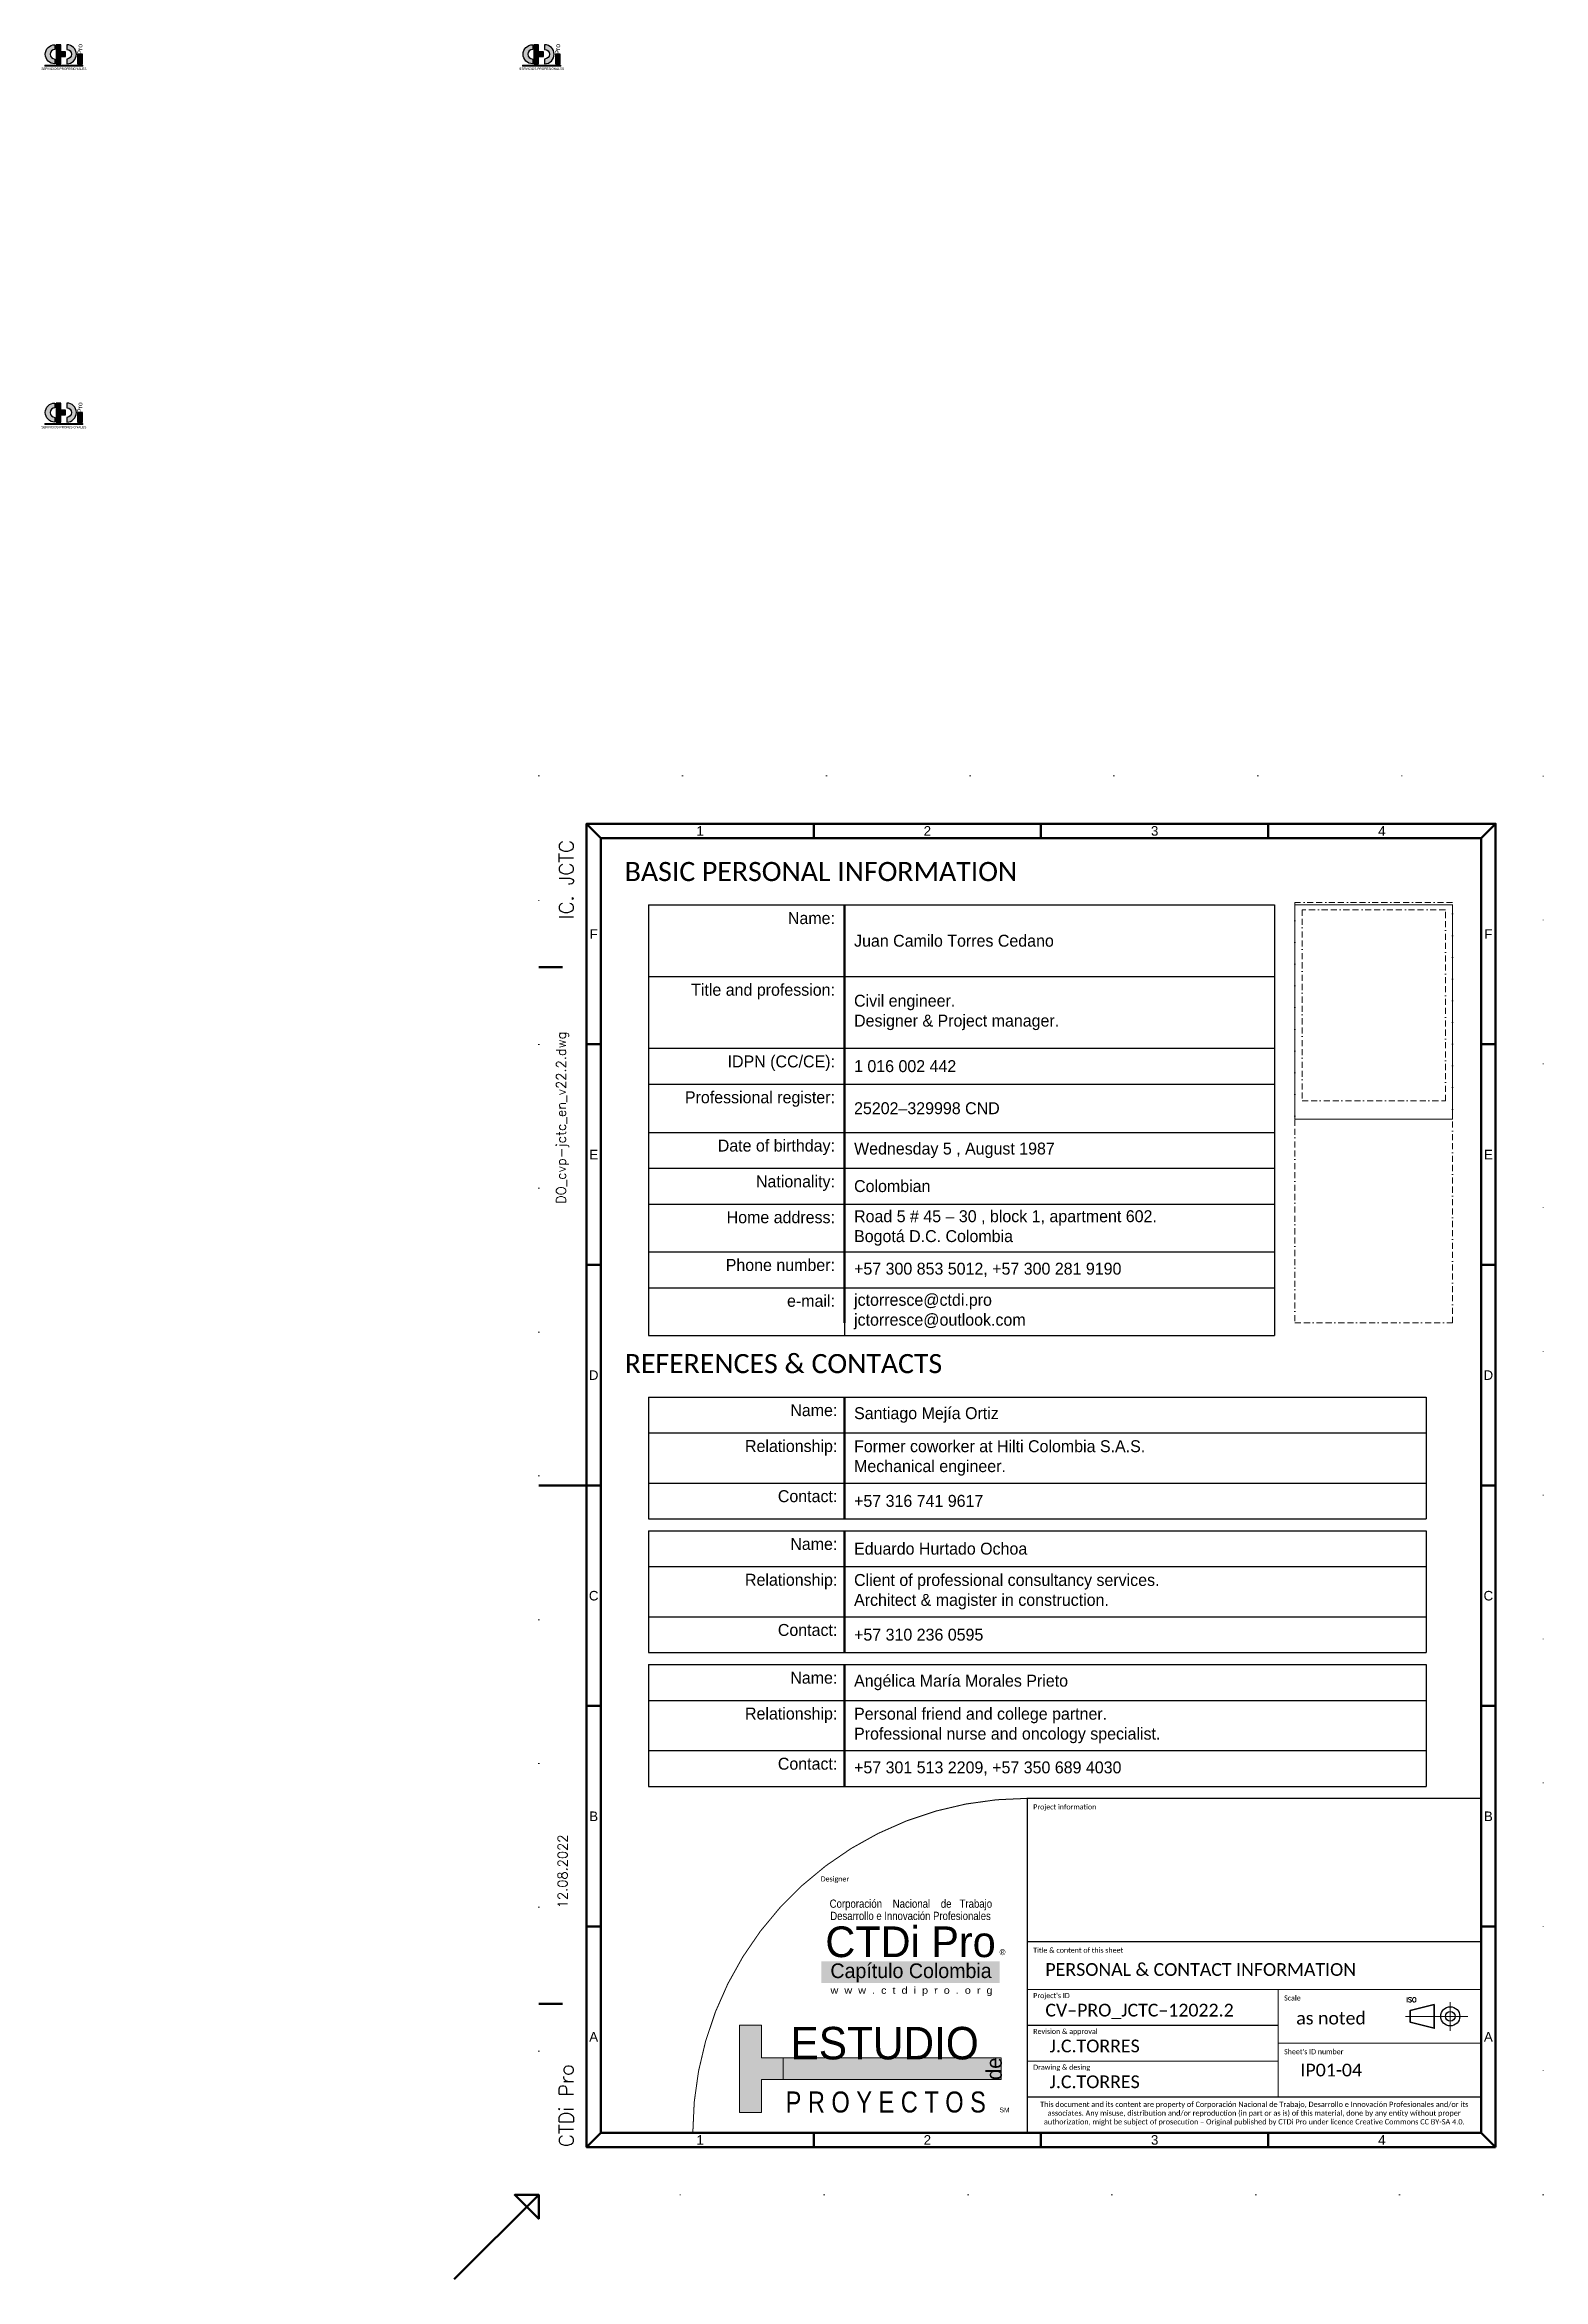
# Paper-space layout 'Info PRO' of a CAD drawing. Extents: x -110 to 203, y -28 to 440.
import ezdxf
from ezdxf.enums import TextEntityAlignment as Align

# ---------------------------------------------------------------- set-up
doc = ezdxf.new("R2010")
doc.units = 0
for name, pattern in [('ACAD_ISO07W100', [3, 0, -3]), ('ACAD_ISO10W100', [18, 12, -3, 0, -3]), ('BORDER', [44.45, 12.7, -6.35, 12.7, -6.35, 0, -6.35])]:
    doc.linetypes.add(name, pattern=pattern)
doc.layers.get('0').update_dxf_attribs({"color": 255, "plot": 0})
doc.layers.add('G-Title_elements', color=7, linetype='Continuous', lineweight=50, true_color=0x323232)
doc.layers.add('G-Title_layout', color=250, linetype='Continuous', lineweight=50)
doc.styles.add('CTDi Corporate', font='Skia.ttf')
doc.styles.add('CTDi Roman', font='romans.shx')
doc.styles.get("Standard").update_dxf_attribs({"font": 'Candara.ttf'})
doc.styles.add('T1-100', font='Arial.ttf', dxfattribs={"height": 2})
picture_1 = doc.add_image_def('image26.png', size_in_pixel=(125, 170))

# ---------------------------------------------------------------- blocks, each defined once
blk = doc.blocks.new('CTDi_Logo_GRS')
at = {"layer": 'G-Title_elements', "linetype": 'Continuous', "true_color": 0xcccccc}
h = blk.add_hatch(color=254, dxfattribs=at)
h.dxf.hatch_style = 1
h.paths.add_polyline_path([(-1.875, 1), (-1.875, 2, 1), (-1.875, -2), (-1.875, -1, -1)])
h.paths.add_polyline_path([(0.625, 2), (0.625, 1, -1), (0.625, -1), (0.625, -2, 1)])
at = {"layer": 'G-Title_elements', "linetype": 'Continuous'}
h = blk.add_hatch(color=8, dxfattribs=at)
h.dxf.hatch_style = 1
h.paths.add_polyline_path([(-0.625, 0.5), (-0.625, 2), (-1.625, 2), (-1.625, -2), (-0.625, -2), (-0.625, -0.5), (0.375, -0.5), (0.375, 0.5)])
h = blk.add_hatch(color=8, dxfattribs=at)
h.dxf.hatch_style = 1
h.paths.add_polyline_path([(3.875, 0), (2.875, 0), (2.875, -2), (3.875, -2)])
at = {"layer": 'G-Title_elements', "linetype": 'Continuous', "lineweight": 13}
h = blk.add_hatch(color=250, dxfattribs=at)
h.dxf.hatch_style = 1
h.paths.add_polyline_path([(-4, -2.3), (-4, -2.5), (4, -2.5), (4, -2.3)])
at = {"layer": 'G-Title_elements', "linetype": 'Continuous', "lineweight": 30}
for points in [[(-1.875, -1), (-1.875, -2, -1), (-1.875, 2), (-1.875, 1, 1)], [(0.625, -1), (0.625, -2, 1), (0.625, 2), (0.625, 1, -1)]]:
    blk.add_lwpolyline(points, format="xyb", close=True, dxfattribs=at)
for points in [[(0.375, 0.5), (-0.625, 0.5), (-0.625, 2), (-1.625, 2), (-1.625, -2), (-0.625, -2), (-0.625, -0.5), (0.375, -0.5)], [(3.875, 0), (2.875, 0), (2.875, -2), (3.875, -2)]]:
    blk.add_lwpolyline(points, close=True, dxfattribs=at)
at = {"layer": 'G-Title_elements', "linetype": 'Continuous', "lineweight": 13}
blk.add_lwpolyline([(-4, -2.5), (4, -2.5), (4, -2.3), (-4, -2.3)], close=True, dxfattribs=at)
at = {"layer": 'G-Title_elements', "color": 8, "style": 'CTDi Corporate', "width": 0.9125}
blk.add_text('Pro', height=1.02, rotation=90, dxfattribs=at).set_placement((3.875, -0.061))
at = {"layer": 'G-Title_elements', "color": 250, "linetype": 'Continuous', "lineweight": 13, "style": 'CTDi Corporate', "width": 0.8575}
blk.add_text('SERVICIOS PROFESIONALES', height=0.485, dxfattribs=at).set_placement((0, -2.803), align=Align.TOP_CENTER)
blk = doc.blocks.new('CTDi_Logo_BnW')
at = {"layer": 'G-Title_elements', "linetype": 'Continuous', "true_color": 0xffffff}
h = blk.add_hatch(color=7, dxfattribs=at)
h.dxf.hatch_style = 1
h.paths.add_polyline_path([(-1.875, 1), (-1.875, 2, 1), (-1.875, -2), (-1.875, -1, -1)])
h.paths.add_polyline_path([(0.625, 2), (0.625, 1, -1), (0.625, -1), (0.625, -2, 1)])
at = {"layer": 'G-Title_elements', "linetype": 'Continuous'}
h = blk.add_hatch(color=250, dxfattribs=at)
h.dxf.hatch_style = 1
h.paths.add_polyline_path([(-0.625, 0.5), (-0.625, 2), (-1.625, 2), (-1.625, -2), (-0.625, -2), (-0.625, -0.5), (0.375, -0.5), (0.375, 0.5)])
h = blk.add_hatch(color=250, dxfattribs=at)
h.dxf.hatch_style = 1
h.paths.add_polyline_path([(3.875, 0), (2.875, 0), (2.875, -2), (3.875, -2)])
at = {"layer": 'G-Title_elements', "linetype": 'Continuous', "lineweight": 13}
h = blk.add_hatch(color=250, dxfattribs=at)
h.dxf.hatch_style = 1
h.paths.add_polyline_path([(-4, -2.3), (-4, -2.5), (4, -2.5), (4, -2.3)])
at = {"layer": 'G-Title_elements', "linetype": 'Continuous', "lineweight": 30}
for points in [[(-1.875, -1), (-1.875, -2, -1), (-1.875, 2), (-1.875, 1, 1)], [(0.625, -1), (0.625, -2, 1), (0.625, 2), (0.625, 1, -1)]]:
    blk.add_lwpolyline(points, format="xyb", close=True, dxfattribs=at)
for points in [[(0.375, 0.5), (-0.625, 0.5), (-0.625, 2), (-1.625, 2), (-1.625, -2), (-0.625, -2), (-0.625, -0.5), (0.375, -0.5)], [(3.875, 0), (2.875, 0), (2.875, -2), (3.875, -2)]]:
    blk.add_lwpolyline(points, close=True, dxfattribs=at)
at = {"layer": 'G-Title_elements', "linetype": 'Continuous', "lineweight": 13}
blk.add_lwpolyline([(-4, -2.5), (4, -2.5), (4, -2.3), (-4, -2.3)], close=True, dxfattribs=at)
at = {"layer": 'G-Title_elements', "color": 250, "style": 'CTDi Corporate', "width": 0.9125}
blk.add_text('Pro', height=1.02, rotation=90, dxfattribs=at).set_placement((3.875, -0.061))
at = {"layer": 'G-Title_elements', "color": 250, "linetype": 'Continuous', "lineweight": 13, "style": 'CTDi Corporate', "width": 0.8575}
blk.add_text('SERVICIOS PROFESIONALES', height=0.485, dxfattribs=at).set_placement((0, -2.803), align=Align.TOP_CENTER)
blk = doc.blocks.new('CTDi_Logo_COL')
at = {"layer": 'G-Title_elements', "linetype": 'Continuous', "true_color": 0xc80000}
h = blk.add_hatch(color=12, dxfattribs=at)
h.dxf.hatch_style = 1
h.paths.add_polyline_path([(-1.875, 1), (-1.875, 2, 1), (-1.875, -2), (-1.875, -1, -1)])
h.paths.add_polyline_path([(0.625, 2), (0.625, 1, -1), (0.625, -1), (0.625, -2, 1)])
at = {"layer": 'G-Title_elements', "linetype": 'Continuous'}
h = blk.add_hatch(color=8, dxfattribs=at)
h.dxf.hatch_style = 1
h.paths.add_polyline_path([(-0.625, 0.5), (-0.625, 2), (-1.625, 2), (-1.625, -2), (-0.625, -2), (-0.625, -0.5), (0.375, -0.5), (0.375, 0.5)])
h = blk.add_hatch(color=8, dxfattribs=at)
h.dxf.hatch_style = 1
h.paths.add_polyline_path([(3.875, 0), (2.875, 0), (2.875, -2), (3.875, -2)])
at = {"layer": 'G-Title_elements', "linetype": 'Continuous', "lineweight": 13}
h = blk.add_hatch(color=250, dxfattribs=at)
h.dxf.hatch_style = 1
h.paths.add_polyline_path([(-4, -2.3), (-4, -2.5), (4, -2.5), (4, -2.3)])
at = {"layer": 'G-Title_elements', "linetype": 'Continuous', "lineweight": 30}
for points in [[(-1.875, -1), (-1.875, -2, -1), (-1.875, 2), (-1.875, 1, 1)], [(0.625, -1), (0.625, -2, 1), (0.625, 2), (0.625, 1, -1)]]:
    blk.add_lwpolyline(points, format="xyb", close=True, dxfattribs=at)
for points in [[(0.375, 0.5), (-0.625, 0.5), (-0.625, 2), (-1.625, 2), (-1.625, -2), (-0.625, -2), (-0.625, -0.5), (0.375, -0.5)], [(3.875, 0), (2.875, 0), (2.875, -2), (3.875, -2)]]:
    blk.add_lwpolyline(points, close=True, dxfattribs=at)
at = {"layer": 'G-Title_elements', "linetype": 'Continuous', "lineweight": 13}
blk.add_lwpolyline([(-4, -2.5), (4, -2.5), (4, -2.3), (-4, -2.3)], close=True, dxfattribs=at)
at = {"layer": 'G-Title_elements', "color": 8, "style": 'CTDi Corporate', "width": 0.9125}
blk.add_text('Pro', height=1.02, rotation=90, dxfattribs=at).set_placement((3.875, -0.061))
at = {"layer": 'G-Title_elements', "color": 250, "linetype": 'Continuous', "lineweight": 13, "style": 'CTDi Corporate', "width": 0.86}
blk.add_text('SERVICIOS PROFESIONALES', height=0.485, dxfattribs=at).set_placement((0, -2.803), align=Align.TOP_CENTER)
blk = doc.blocks.new('*T28')
at = {"layer": 'G-Title_elements', "color": 0, "linetype": 'ByBlock', "lineweight": -2, "transparency": 16777216}
for p, q in [((0, 0), (131, 0)), ((0, 0), (0, -90.11)), ((41, 0), (41, -90.11)), ((131, 0), (131, -90.11)), ((0, -15), (131, -15)), ((0, -30), (131, -30)), ((0, -37.5), (131, -37.5)), ((0, -47.61), (131, -47.61)), ((0, -55.11), (131, -55.11)), ((0, -62.61), (131, -62.61)), ((0, -72.61), (131, -72.61)), ((0, -80.11), (131, -80.11)), ((0, -90.11), (131, -90.11))]:
    blk.add_line(p, q, dxfattribs=at)
at = {"layer": 'G-Title_elements', "color": 8, "linetype": 'ACAD_ISO07W100', "lineweight": 30, "true_color": 0x808080, "transparency": 16777216, "char_height": 2.5, "width": 37, "attachment_point": 3, "style": 'CTDi Corporate'}
for s, insert in [('Name:', (39, -1.5)), ('Title and profession:', (39, -16.5)), ('IDPN (CC/CE):', (39, -31.5)), ('Professional register:', (39, -39)), ('Date of birthday:', (39, -49.11)), ('Nationality:', (39, -56.61)), ('Home address:', (39, -64.11)), ('Phone number:', (39, -74.11)), ('e-mail:', (39, -81.61))]:
    blk.add_mtext(s, dxfattribs=dict(at, insert=insert))
at = {"layer": 'G-Title_elements', "color": 18, "linetype": 'ACAD_ISO07W100', "lineweight": 30, "true_color": 0x000000, "transparency": 16777216, "char_height": 2.5, "width": 86, "attachment_point": 4, "style": 'CTDi Corporate'}
for s, insert in [('Juan Camilo Torres Cedano', (43, -7.5)), ('Civil engineer.\\PDesigner & Project manager.', (43, -22.5)), ('1 016 002 442', (43, -33.75)), ('25202–329998 CND', (43, -42.56)), ('Wednesday 5 , August 1987', (43, -51.36)), ('Colombian', (43, -58.86)), ('Road 5 # 45 – 30 , block 1, apartment 602.\\PBogotá D.C. Colombia', (43, -67.61)), ('+57 300 853 5012, +57 300 281 9190', (43, -76.36)), ('jctorresce@ctdi.pro\\Pjctorresce@outlook.com', (43, -85.11))]:
    blk.add_mtext(s, dxfattribs=dict(at, insert=insert))
blk = doc.blocks.new('*T29')
at = {"layer": 'G-Title_elements', "color": 0, "linetype": 'ByBlock', "lineweight": -2, "transparency": 16777216}
for p, q in [((0, 0), (162.75, 0)), ((0, 0), (0, -25.5)), ((41, 0), (41, -25.5)), ((162.75, 0), (162.75, -25.5)), ((0, -7.5), (162.75, -7.5)), ((0, -18), (162.75, -18)), ((0, -25.5), (162.75, -25.5))]:
    blk.add_line(p, q, dxfattribs=at)
at = {"layer": 'G-Title_elements', "color": 8, "linetype": 'ACAD_ISO07W100', "lineweight": 30, "true_color": 0x808080, "transparency": 16777216, "char_height": 2.5, "width": 38, "attachment_point": 3, "style": 'CTDi Corporate'}
for s, insert in [('Name:', (39.5, -1.5)), ('Relationship:', (39.5, -9)), ('Contact:', (39.5, -19.5))]:
    blk.add_mtext(s, dxfattribs=dict(at, insert=insert))
at = {"layer": 'G-Title_elements', "color": 18, "linetype": 'ACAD_ISO07W100', "lineweight": 30, "true_color": 0x000000, "transparency": 16777216, "char_height": 2.5, "width": 117.75, "attachment_point": 4, "style": 'CTDi Corporate'}
for s, insert in [('Santiago Mejía Ortiz', (43, -3.75)), ('Former coworker at Hilti Colombia S.A.S.\\PMechanical engineer.', (43, -12.75)), ('+57 316 741 9617', (43, -21.75))]:
    blk.add_mtext(s, dxfattribs=dict(at, insert=insert))
blk = doc.blocks.new('*T30')
at = {"layer": 'G-Title_elements', "color": 0, "linetype": 'ByBlock', "lineweight": -2, "transparency": 16777216}
for p, q in [((0, 0), (162.75, 0)), ((0, 0), (0, -25.5)), ((41, 0), (41, -25.5)), ((162.75, 0), (162.75, -25.5)), ((0, -7.5), (162.75, -7.5)), ((0, -18), (162.75, -18)), ((0, -25.5), (162.75, -25.5))]:
    blk.add_line(p, q, dxfattribs=at)
at = {"layer": 'G-Title_elements', "color": 8, "linetype": 'ACAD_ISO07W100', "lineweight": 30, "true_color": 0x808080, "transparency": 16777216, "char_height": 2.5, "width": 38, "attachment_point": 3, "style": 'CTDi Corporate'}
for s, insert in [('Name:', (39.5, -1.5)), ('Relationship:', (39.5, -9)), ('Contact:', (39.5, -19.5))]:
    blk.add_mtext(s, dxfattribs=dict(at, insert=insert))
at = {"layer": 'G-Title_elements', "color": 18, "linetype": 'ACAD_ISO07W100', "lineweight": 30, "true_color": 0x000000, "transparency": 16777216, "char_height": 2.5, "width": 117.75, "attachment_point": 4, "style": 'CTDi Corporate'}
for s, insert in [('Eduardo Hurtado Ochoa', (43, -3.75)), ('Client of professional consultancy services.\\PArchitect & magister in construction.', (43, -12.75)), ('+57 310 236 0595', (43, -21.75))]:
    blk.add_mtext(s, dxfattribs=dict(at, insert=insert))
blk = doc.blocks.new('*T31')
at = {"layer": 'G-Title_elements', "color": 0, "linetype": 'ByBlock', "lineweight": -2, "transparency": 16777216}
for p, q in [((0, 0), (162.75, 0)), ((0, 0), (0, -25.5)), ((41, 0), (41, -25.5)), ((162.75, 0), (162.75, -25.5)), ((0, -7.5), (162.75, -7.5)), ((0, -18), (162.75, -18)), ((0, -25.5), (162.75, -25.5))]:
    blk.add_line(p, q, dxfattribs=at)
at = {"layer": 'G-Title_elements', "color": 8, "linetype": 'ACAD_ISO07W100', "lineweight": 30, "true_color": 0x808080, "transparency": 16777216, "char_height": 2.5, "width": 38, "attachment_point": 3, "style": 'CTDi Corporate'}
for s, insert in [('Name:', (39.5, -1.5)), ('Relationship:', (39.5, -9)), ('Contact:', (39.5, -19.5))]:
    blk.add_mtext(s, dxfattribs=dict(at, insert=insert))
at = {"layer": 'G-Title_elements', "color": 18, "linetype": 'ACAD_ISO07W100', "lineweight": 30, "true_color": 0x000000, "transparency": 16777216, "char_height": 2.5, "width": 117.75, "attachment_point": 4, "style": 'CTDi Corporate'}
for s, insert in [('Angélica María Morales Prieto', (43, -3.75)), ('Personal friend and college partner. \\PProfessional nurse and oncology specialist.', (43, -12.75)), ('+57 301 513 2209, +57 350 689 4030', (43, -21.75))]:
    blk.add_mtext(s, dxfattribs=dict(at, insert=insert))
blk = doc.blocks.new('*U67')
at = {"layer": 'G-Title_elements', "linetype": 'Continuous', "lineweight": 15, "true_color": 0x000000}
h = blk.add_hatch(color=18, dxfattribs=at)
h.dxf.hatch_style = 1
h.paths.add_polyline_path([(-100.8, 35.88), (-138.07, 35.88), (-138.07, 31.32), (-100.8, 31.32)])
at = {"layer": 'G-Title_elements', "linetype": 'Continuous', "true_color": 0xfa7d00}
h = blk.add_hatch(color=30, dxfattribs=at)
h.dxf.hatch_style = 1
h.paths.add_polyline_path([(-150.64, 15.68), (-150.64, 22.52), (-155.2, 22.52), (-155.2, 4.27), (-150.64, 4.27), (-150.64, 11.12), (-146.08, 11.12), (-146.08, 15.68)])
at = {"layer": 'G-Title_elements', "linetype": 'Continuous', "lineweight": 15, "true_color": 0x000000}
h = blk.add_hatch(color=18, dxfattribs=at)
h.dxf.hatch_style = 1
h.paths.add_polyline_path([(-100.45, 15.68), (-146.08, 15.68), (-146.08, 11.12), (-100.45, 11.12)])
at = {"layer": 'G-Title_elements', "color": 251, "linetype": 'ACAD_ISO10W100', "lineweight": 15, "ltscale": 100}
for p, q in [((-15.83, 24.37), (-2.83, 24.37)), ((-6.47, 27.37), (-6.47, 21.37))]:
    blk.add_line(p, q, dxfattribs=at)
at = {"layer": 'G-Title_elements', "linetype": 'Continuous', "const_width": 0.212}
blk.add_lwpolyline([(-95, 0), (-95, 70, 0.414214), (-165, 0)], format="xyb", close=True, dxfattribs=at)
at = {"layer": 'G-Title_elements', "linetype": 'Continuous', "const_width": 0.25}
for points in [[(0, 40), (0, 70), (-95, 70), (-95, 40)], [(0, 40), (-95, 40), (-95, 30), (0, 30)], [(-42.5, 22.5), (-42.5, 30), (-95, 30), (-95, 22.5)], [(0, 18.75), (0, 30), (-42.5, 30), (-42.5, 18.75)], [(-42.5, 15), (-42.5, 22.5), (-95, 22.5), (-95, 15)], [(0, 7.5), (0, 18.75), (-42.5, 18.75), (-42.5, 7.5)], [(-42.5, 7.5), (-42.5, 15), (-95, 15), (-95, 7.5)], [(0, 0), (0, 7.5), (-95, 7.5), (-95, 0)]]:
    blk.add_lwpolyline(points, close=True, dxfattribs=at)
at = {"layer": 'G-Title_elements', "color": 18, "linetype": 'Continuous', "lineweight": 35, "true_color": 0x000000}
blk.add_lwpolyline([(-9.83, 26.87), (-9.83, 21.87), (-14.83, 23.12), (-14.83, 25.62)], close=True, dxfattribs=at)
at = {"layer": 'G-Title_elements', "linetype": 'Continuous', "lineweight": 15}
for points in [[(-146.08, 15.68), (-150.64, 15.68), (-150.64, 22.52), (-155.2, 22.52), (-155.2, 4.27), (-150.64, 4.27), (-150.64, 11.12), (-146.08, 11.12)], [(-100.45, 15.68), (-146.08, 15.68), (-146.08, 11.12), (-100.45, 11.12)]]:
    blk.add_lwpolyline(points, close=True, dxfattribs=at)
at = {"layer": 'G-Title_elements', "color": 18, "linetype": 'Continuous', "lineweight": 25, "true_color": 0x000000}
for radius in [2, 1]:
    blk.add_circle((-6.47, 24.37), radius, dxfattribs=at)
at = {"layer": 'G-Title_elements', "color": 18, "linetype": 'Continuous', "lineweight": 5, "true_color": 0x000000}
for s, height, p in [('Project information', 1.0667, (-93.75, 68.75)), ('Title & content of this sheet', 1.0667, (-93.75, 38.75)), ("Project's ID", 1.0667, (-93.75, 29.25)), ('Scale', 1.067, (-41.25, 28.75)), ('Revision & approval', 1.0667, (-93.75, 21.75)), ('Drawing & desing', 1.0667, (-93.75, 14.25)), ("Sheet's ID number", 1.0667, (-41.25, 17.5))]:
    blk.add_text(s, height=height, dxfattribs=at).set_placement(p, align=Align.TOP_LEFT)
blk.add_text('Designer', height=1.067, dxfattribs=at).set_placement((-138.23, 52.28), align=Align.BOTTOM_LEFT)
at = {"layer": 'G-Title_elements', "color": 18, "linetype": 'Continuous', "lineweight": 25, "true_color": 0x000000, "style": 'CTDi Corporate'}
for s, width, p in [('Corporación    Nacional    de   Trabajo', 0.875, (-119.36, 46.58)), ('Desarrollo e Innovación Profesionales', 0.867, (-119.43, 44.02))]:
    blk.add_text(s, height=1.7203, dxfattribs=dict(at, width=width)).set_placement(p, align=Align.BOTTOM_CENTER)
at = {"layer": 'G-Title_elements', "color": 18, "linetype": 'Continuous', "true_color": 0x000000, "style": 'CTDi Corporate'}
for s, height, width, p in [('CTDi Pro', 6.422, 1.01, (-119.43, 34.84)), ('w  w  w  .  c  t  d  i  p  r  o  .  o  r  g', 1.475, 1.15, (-119.23, 28.64)), ('ESTUDIO', 6.8, 0.975, (-124.85, 13.32))]:
    blk.add_text(s, height=height, dxfattribs=dict(at, width=width)).set_placement(p, align=Align.BOTTOM_CENTER)
at = {"layer": 'G-Title_elements', "color": 18, "linetype": 'Continuous', "lineweight": 20, "true_color": 0x000000, "style": 'CTDi Corporate'}
for s, height, p in [('®', 1.25, (-100.8, 36.81)), ('SM', 1, (-100.8, 3.98))]:
    blk.add_text(s, height=height, dxfattribs=at).set_placement(p, align=Align.BOTTOM_LEFT)
at = {"layer": 'G-Title_elements', "color": 7, "linetype": 'Continuous', "lineweight": 120, "true_color": 0xfefefe, "transparency": 33554687, "style": 'CTDi Corporate'}
blk.add_text('Capítulo Colombia', height=3.0679, dxfattribs=at).set_placement((-119.33, 31.46), align=Align.BOTTOM_CENTER)
at = {"layer": 'G-Title_elements', "color": 18, "linetype": 'Continuous', "lineweight": 13, "true_color": 0x000000, "style": 'CTDi Roman'}
blk.add_text('ISO', height=1, dxfattribs=at).set_placement((-14.61, 27.83), align=Align.MIDDLE_CENTER)
at = {"layer": 'G-Title_elements', "color": 7, "linetype": 'Continuous', "lineweight": 100, "true_color": 0xfefefe, "transparency": 33554687, "style": 'CTDi Corporate', "width": 0.975}
blk.add_text('de', height=3.25, rotation=90, dxfattribs=at).set_placement((-99.36, 13.4), align=Align.BOTTOM_CENTER)
at = {"layer": 'G-Title_elements', "color": 30, "linetype": 'Continuous', "true_color": 0xfa7d00, "style": 'CTDi Corporate', "width": 0.8375}
blk.add_text('P R O Y E C T O S', height=4.4, dxfattribs=at).set_placement((-124.62, 2.92), align=Align.BOTTOM_CENTER)
at = {"layer": 'G-Title_elements', "color": 250, "linetype": 'ACAD_ISO10W100', "lineweight": 15, "ltscale": 50, "true_color": 0x141414, "insert": (-47.5, 6.5), "char_height": 1.1, "attachment_point": 2, "line_spacing_factor": 0.996923}
blk.add_mtext_dynamic_manual_height_columns('This document and its content are property of Corporación Nacional de Trabajo, Desarrollo e Innovación Profesionales and/or its associates. Any misuse, distribution and/or reproduction (in part or as is) of this material, done by any entity without proper authorization, might be subject of prosecution – Original published by CTDi Pro under licence Creative Commons CC BY-SA 4.0.', width=92.9322, gutter_width=50, heights=[9.25], dxfattribs=at)
at = {"layer": 'G-Title_elements', "color": 18, "linetype": 'Continuous', "true_color": 0x000000, "flags": 8}
blk.add_attdef('DESCRIPCION', text='', height=2.67, dxfattribs=at).set_placement((-91.2, 32.04), align=Align.BOTTOM_LEFT)
for tag, p in [('CTDI-PID-CODE', (-91.2, 25.67)), ('###', (-37.83, 13.12))]:
    blk.add_attdef(tag, text='', height=2.67, dxfattribs=at).set_placement(p, align=Align.MIDDLE_LEFT)
at = {"layer": 'G-Title_elements', "color": 18, "linetype": 'Continuous', "true_color": 0x000000}
for tag, p in [('ESCALA', (-38.7, 24)), ('N.APELLIDO', (-90.33, 18.17)), ('N.APELLIDO', (-90.33, 10.67))]:
    blk.add_attdef(tag, text='', height=2.67, dxfattribs=at).set_placement(p, align=Align.MIDDLE_LEFT)
at = {"layer": 'G-Title_elements', "color": 18, "lineweight": 200, "true_color": 0x000000, "flags": 2}
blk.add_attdef('INFO_PROYECTO', text='', height=2.67, dxfattribs=at).set_placement((-91.59, 44.15), align=Align.BOTTOM_LEFT)

psp = doc.layouts.new('Info PRO')

# ---------------------------------------------------------------- linework, layer by layer
at = {"layer": 'G-Title_elements', "color": 142}
psp.add_line((57.2, 259.99), (57.2, 172.49), dxfattribs=at)
at = {"layer": 'G-Title_elements', "color": 62}
psp.add_line((57.2, 156.99), (57.2, 131.49), dxfattribs=at)
at = {"layer": 'G-Title_elements', "color": 82}
psp.add_line((57.2, 128.99), (57.2, 103.49), dxfattribs=at)
at = {"layer": 'G-Title_elements', "color": 104}
psp.add_line((57.2, 100.99), (57.2, 75.49), dxfattribs=at)
at = {"layer": 'G-Title_elements', "color": 30, "linetype": 'BORDER', "lineweight": 20, "ltscale": 0.1, "true_color": 0xfa7d00}
psp.add_lwpolyline([(184.45, 260.49), (151.45, 260.49), (151.45, 172.49), (184.45, 172.49)], close=True, dxfattribs=at)
at = {"layer": 'G-Title_elements', "color": 8, "linetype": 'BORDER', "lineweight": 20, "ltscale": 0.1, "true_color": 0x808080}
psp.add_lwpolyline([(182.95, 258.99), (152.95, 258.99), (152.95, 218.99), (182.95, 218.99)], close=True, dxfattribs=at)
at = {"layer": 'G-Title_layout'}
for p, q in [((6.2, 273.99), (3.2, 276.99)), ((50.76, 276.99), (50.76, 273.99)), ((98.32, 276.99), (98.32, 273.99)), ((145.89, 276.99), (145.89, 273.99)), ((190.45, 273.99), (193.45, 276.99)), ((-6.8, 246.99), (-1.8, 246.99)), ((3.2, 230.83), (6.2, 230.83)), ((190.45, 230.83), (193.45, 230.83)), ((3.2, 184.66), (6.2, 184.66)), ((190.45, 184.66), (193.45, 184.66)), ((-6.8, 138.49), (3.2, 138.49)), ((3.2, 138.49), (6.2, 138.49)), ((190.45, 138.49), (193.45, 138.49)), ((3.2, 92.33), (6.2, 92.33)), ((190.45, 92.33), (193.45, 92.33)), ((3.2, 46.16), (6.2, 46.16)), ((190.45, 46.16), (193.45, 46.16)), ((-6.8, 29.99), (-1.8, 29.99)), ((3.2, -0.01), (6.2, 2.99)), ((50.76, 2.99), (50.76, -0.01)), ((98.32, 2.99), (98.32, -0.01)), ((145.89, 2.99), (145.89, -0.01)), ((190.45, 2.99), (193.45, -0.01))]:
    psp.add_line(p, q, dxfattribs=at)
at = {"layer": 'G-Title_layout', "color": 254, "linetype": 'ACAD_ISO07W100', "lineweight": 0, "ltscale": 10}
psp.add_lwpolyline([(203.45, -10.01), (-6.8, -10.01), (-6.8, 286.99), (203.45, 286.99)], close=True, dxfattribs=at)
at = {"layer": 'G-Title_layout'}
for points in [[(193.45, -0.01), (3.2, -0.01), (3.2, 276.99), (193.45, 276.99)], [(190.45, 2.99), (6.2, 2.99), (6.2, 273.99), (190.45, 273.99)], [(-24.48, -27.68), (-6.8, -10.01), (-6.8, -15.01), (-11.8, -10.01), (-6.8, -10.01)]]:
    psp.add_lwpolyline(points, close=True, dxfattribs=at)

# ---------------------------------------------------------------- block references
for name, p in [('*T28', (16.2, 259.99)), ('*T29', (16.2, 156.99)), ('*T30', (16.2, 128.99)), ('*T31', (16.2, 100.99))]:
    psp.add_blockref(name, p)
at = {"layer": 'G-Title_elements'}
ref = psp.add_blockref('*U67', (190.45, 2.99), dxfattribs=at)
ref.add_attrib('N.APELLIDO', 'J.C.TORRES', dxfattribs={"color": 18, "linetype": 'Continuous', "true_color": 0x000000, "height": 2.667}).set_placement((100.12, 13.66), align=Align.MIDDLE_LEFT)
ref.add_attrib('DESCRIPCION', 'PERSONAL & CONTACT INFORMATION', dxfattribs={"color": 18, "linetype": 'Continuous', "true_color": 0x000000, "height": 2.6667}).set_placement((99.24, 35.03), align=Align.BOTTOM_LEFT)
ref.add_attrib('N.APELLIDO', 'J.C.TORRES', dxfattribs={"color": 18, "linetype": 'Continuous', "true_color": 0x000000, "height": 2.667}).set_placement((100.12, 21.16), align=Align.MIDDLE_LEFT)
ref.add_attrib('###', 'IP01-04', dxfattribs={"color": 18, "linetype": 'Continuous', "true_color": 0x000000, "height": 2.667}).set_placement((152.62, 16.12), align=Align.MIDDLE_LEFT)
ref.add_attrib('ESCALA', 'as noted', dxfattribs={"color": 18, "linetype": 'Continuous', "true_color": 0x000000, "height": 2.667}).set_placement((151.74, 26.99), align=Align.MIDDLE_LEFT)
ref.add_attrib('CTDI-PID-CODE', 'CV–PRO_JCTC–12022.2', dxfattribs={"color": 18, "linetype": 'Continuous', "true_color": 0x000000, "height": 2.6667}).set_placement((99.24, 28.66), align=Align.MIDDLE_LEFT)
at = {"layer": 'G-Title_layout'}
for name, p in [('CTDi_Logo_COL', (-106.19, 438.06)), ('CTDi_Logo_BnW', (-6.19, 438.06)), ('CTDi_Logo_GRS', (-106.19, 363.06))]:
    psp.add_blockref(name, p, dxfattribs=at)

# ---------------------------------------------------------------- texts
at = {"layer": 'G-Title_layout', "style": 'T1-100'}
for s, p in [('1', (26.98, 275.49)), ('2', (74.54, 275.49)), ('3', (122.11, 275.49)), ('4', (169.67, 275.49)), ('F', (4.7, 253.91)), ('F', (191.95, 253.91)), ('E', (4.7, 207.74)), ('E', (191.95, 207.74)), ('D', (4.7, 161.58)), ('D', (191.95, 161.58)), ('C', (4.7, 115.41)), ('C', (191.95, 115.41)), ('B', (4.7, 69.24)), ('B', (191.95, 69.24)), ('A', (4.7, 23.08)), ('A', (191.95, 23.08)), ('1', (26.98, 1.49)), ('2', (74.54, 1.49)), ('3', (122.11, 1.49)), ('4', (169.67, 1.49))]:
    psp.add_text(s, height=2, dxfattribs=at).set_placement(p, align=Align.MIDDLE_CENTER)
at = {"layer": 'G-Title_layout'}
for s, p in [('BASIC PERSONAL INFORMATION', (11.2, 268.99)), ('REFERENCES & CONTACTS', (11.2, 165.99))]:
    psp.add_text(s, height=4, dxfattribs=at).set_placement(p, align=Align.TOP_LEFT)
at = {"layer": 'G-Title_layout', "color": 0, "char_height": 3, "attachment_point": 1, "rotation": 90, "style": 'CTDi Roman'}
for s, insert, width in [('IC. JCTC', (-2.55, 256.99), 27.5285), ('CTDi Pro', (-2.55, -0.01), 30)]:
    psp.add_mtext(s, dxfattribs=dict(at, insert=insert, width=width))
at = {"layer": 'G-Title_layout', "color": 0, "lineweight": 25, "char_height": 2, "rotation": 90, "style": 'CTDi Roman'}
for s, insert, width, attachment_point in [('DO_cvp-jctc_en_v22.2.dwg', (-1.8, 233.49), 186.8672, 6), ('12.08.2022', (-1.8, 49.99), 54.1433, 4)]:
    psp.add_mtext(s, dxfattribs=dict(at, insert=insert, width=width, attachment_point=attachment_point))

# ---------------------------------------------------------------- pictures from other files: only their frames are drawn
at = {"layer": 'G-Title_elements', "color": 7, "linetype": 'ACAD_ISO07W100', "lineweight": 0, "ltscale": 10, "true_color": 0xfafafa}
image = psp.add_image(picture_1, insert=(151.45, 215.15), size_in_units=(33, 44.88), dxfattribs=at)
image.dxf.flags = 15

doc.saveas('drawing.dxf')
